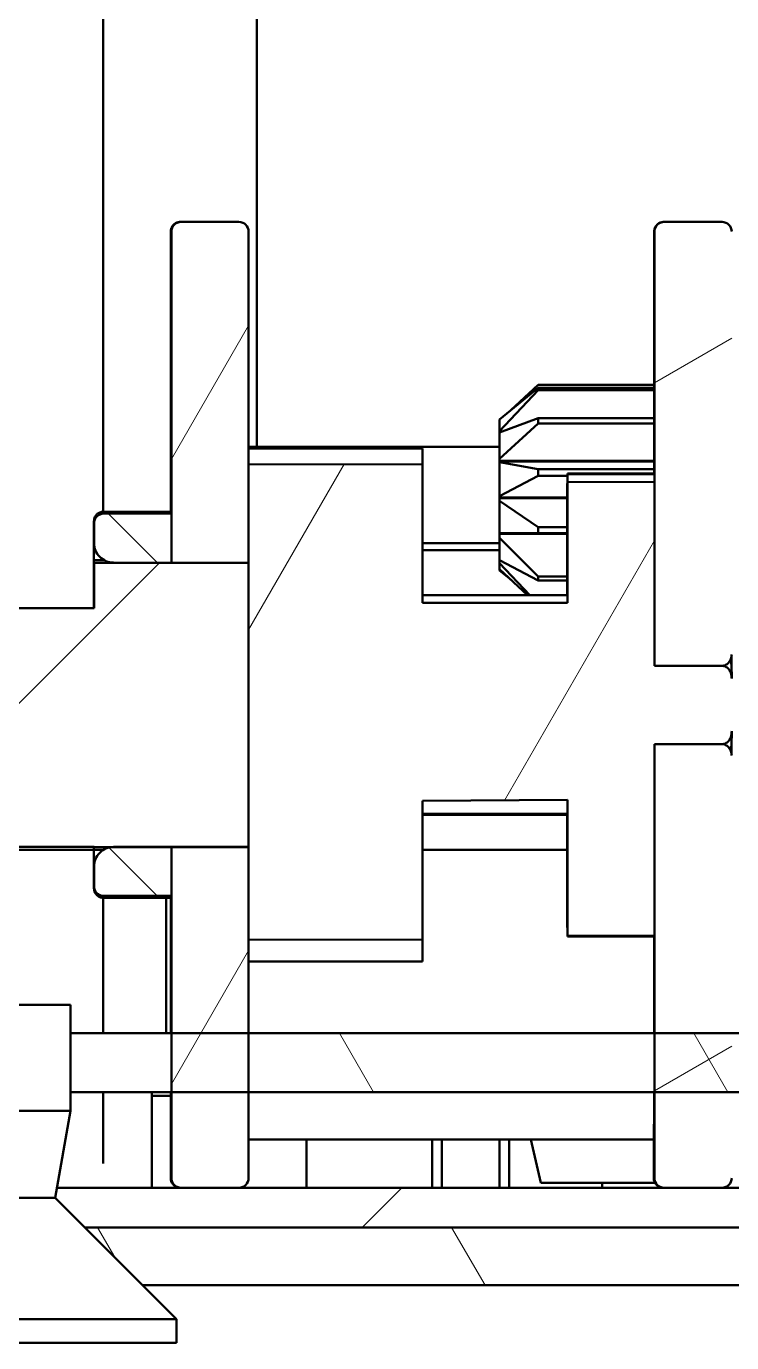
# Model space of a CAD drawing. Header units: millimetres. Extents: x 0 to 586, y -128 to 462.
# Drawn here: x 84.15 to 91.45, y 199.18 to 212.81 of the extents above; entities that cross this region are included whole.
import ezdxf

# ---------------------------------------------------------------- set-up
doc = ezdxf.new("R2010")
doc.units = ezdxf.units.MM
doc.linetypes.add('Сплошная', pattern=[0])
doc.layers.add('Viewport2ForCustomObjects_0', color=7, linetype='Continuous')
doc.layers.add('Видимый контур (ГОСТ)', color=7, linetype='Сплошная', lineweight=50)
doc.layers.add('Штриховка (ГОСТ)', color=7, linetype='Сплошная', lineweight=18)

# ---------------------------------------------------------------- blocks, each defined once
blk = doc.blocks.new('CustomObjectsInViewport2_0')
at = {"layer": 'Видимый контур (ГОСТ)', "ltscale": 1.31579}
for p, q in [((-10096.765, -10052.493), (-10096.765, -10034.741)), ((-10095.175, -10051.82), (-10095.175, -10034.741)), ((-10096.06, -10053.021), (-10096.06, -10049.593)), ((-10095.96, -10049.493), (-10095.967, -10049.493)), ((-10095.96, -10049.493), (-10095.36, -10049.493)), ((-10095.26, -10049.593), (-10095.26, -10053.021)), ((-10091.06, -10054.089), (-10091.06, -10049.593)), ((-10090.96, -10049.493), (-10090.962, -10049.493)), ((-10090.96, -10049.493), (-10090.36, -10049.493)), ((-10096.067, -10049.993), (-10096.067, -10052.493)), ((-10091.062, -10049.993), (-10091.062, -10052.096)), ((-10092.264, -10051.211), (-10092.664, -10051.537)), ((-10092.664, -10051.66), (-10092.264, -10051.235)), ((-10092.547, -10051.442), (-10092.264, -10051.181)), ((-10092.264, -10051.181), (-10091.062, -10051.181)), ((-10092.264, -10051.235), (-10092.264, -10051.211)), ((-10091.062, -10051.211), (-10092.264, -10051.211)), ((-10092.264, -10051.235), (-10091.062, -10051.235)), ((-10092.665, -10051.612), (-10092.664, -10051.55)), ((-10092.665, -10051.612), (-10092.665, -10051.655)), ((-10092.665, -10051.646), (-10092.665, -10051.646)), ((-10092.665, -10051.82), (-10092.665, -10051.646)), ((-10092.665, -10051.658), (-10092.665, -10051.646)), ((-10092.263, -10051.526), (-10092.664, -10051.672)), ((-10092.664, -10051.537), (-10092.664, -10051.66)), ((-10092.664, -10051.537), (-10092.664, -10051.57)), ((-10092.664, -10051.55), (-10092.664, -10051.55)), ((-10092.664, -10051.57), (-10092.664, -10051.55)), ((-10092.664, -10051.947), (-10092.263, -10051.579)), ((-10092.664, -10051.684), (-10092.664, -10051.66)), ((-10092.263, -10051.579), (-10092.263, -10051.526)), ((-10091.062, -10051.526), (-10092.263, -10051.526)), ((-10092.263, -10051.579), (-10091.062, -10051.579)), ((-10092.664, -10051.672), (-10092.664, -10051.947)), ((-10092.664, -10051.672), (-10092.664, -10051.687)), ((-10092.664, -10051.684), (-10092.664, -10051.684)), ((-10095.26, -10051.82), (-10092.664, -10051.82)), ((-10095.26, -10051.838), (-10093.461, -10051.838)), ((-10093.461, -10051.838), (-10093.461, -10052)), ((-10095.26, -10052.004), (-10093.46, -10052)), ((-10095.26, -10056.924), (-10095.26, -10052.004)), ((-10093.46, -10052), (-10093.46, -10053.438)), ((-10092.664, -10051.968), (-10092.664, -10051.947)), ((-10091.062, -10051.968), (-10092.664, -10051.968)), ((-10091.062, -10051.973), (-10092.664, -10051.973)), ((-10092.663, -10051.98), (-10092.664, -10051.973)), ((-10092.263, -10052.054), (-10092.663, -10051.98)), ((-10092.663, -10051.98), (-10092.663, -10052.334)), ((-10092.263, -10052.121), (-10092.263, -10052.054)), ((-10091.062, -10052.054), (-10092.263, -10052.054)), ((-10092.663, -10052.334), (-10092.263, -10052.121)), ((-10092.263, -10052.121), (-10091.961, -10052.121)), ((-10091.961, -10052.55), (-10091.962, -10052.2)), ((-10091.962, -10052.219), (-10091.962, -10052.2)), ((-10091.962, -10052.2), (-10091.961, -10052.2)), ((-10091.961, -10052.096), (-10091.961, -10052.495)), ((-10091.961, -10052.495), (-10091.961, -10052.101)), ((-10091.961, -10052.105), (-10091.961, -10052.101)), ((-10091.961, -10052.101), (-10091.961, -10052.101)), ((-10091.961, -10052.105), (-10091.961, -10052.539)), ((-10091.961, -10052.096), (-10091.96, -10052.105)), ((-10091.06, -10052.096), (-10091.961, -10052.096)), ((-10091.96, -10052.184), (-10091.96, -10052.105)), ((-10091.96, -10052.105), (-10091.06, -10052.105)), ((-10091.96, -10052.184), (-10091.06, -10052.189)), ((-10091.96, -10053.436), (-10091.96, -10052.184)), ((-10091.06, -10052.096), (-10091.06, -10052.105)), ((-10091.06, -10052.105), (-10091.06, -10052.189)), ((-10091.06, -10052.189), (-10091.06, -10054.089)), ((-10092.663, -10052.346), (-10092.663, -10052.334)), ((-10091.962, -10052.219), (-10091.962, -10052.67)), ((-10092.663, -10052.379), (-10092.664, -10052.717)), ((-10091.962, -10052.346), (-10092.663, -10052.346)), ((-10091.962, -10052.352), (-10092.663, -10052.352)), ((-10092.663, -10052.379), (-10092.663, -10052.352)), ((-10092.263, -10052.653), (-10092.663, -10052.379)), ((-10091.962, -10052.69), (-10091.962, -10052.4)), ((-10091.962, -10052.432), (-10091.962, -10052.4)), ((-10091.962, -10052.4), (-10091.962, -10052.4)), ((-10091.962, -10052.432), (-10091.962, -10052.88)), ((-10096.86, -10052.817), (-10096.86, -10052.614)), ((-10096.761, -10052.493), (-10096.061, -10052.493)), ((-10096.76, -10052.513), (-10096.06, -10052.513)), ((-10096.06, -10052.513), (-10096.06, -10053.021)), ((-10092.664, -10052.717), (-10092.263, -10052.717)), ((-10092.664, -10052.717), (-10092.664, -10052.717)), ((-10091.963, -10052.722), (-10092.664, -10052.722)), ((-10092.664, -10052.763), (-10092.664, -10052.722)), ((-10092.263, -10052.717), (-10092.263, -10052.653)), ((-10091.962, -10052.653), (-10092.263, -10052.653)), ((-10092.263, -10052.717), (-10091.963, -10052.717)), ((-10091.962, -10052.908), (-10091.963, -10052.692)), ((-10091.963, -10052.736), (-10091.963, -10052.692)), ((-10091.963, -10052.692), (-10091.962, -10052.692)), ((-10091.963, -10052.736), (-10091.962, -10053.16)), ((-10093.46, -10052.82), (-10092.664, -10052.82)), ((-10092.665, -10052.968), (-10092.665, -10052.82)), ((-10092.263, -10053.163), (-10092.664, -10052.763)), ((-10092.664, -10052.763), (-10092.664, -10052.994)), ((-10096.861, -10052.995), (-10096.758, -10052.995)), ((-10096.86, -10053.022), (-10095.26, -10053.022)), ((-10096.86, -10053.493), (-10096.86, -10053.022)), ((-10096.06, -10053.021), (-10096.66, -10053.02)), ((-10095.26, -10053.021), (-10096.06, -10053.021)), ((-10095.26, -10053.022), (-10095.26, -10055.967)), ((-10092.665, -10052.893), (-10093.46, -10052.893)), ((-10093.46, -10052.893), (-10092.665, -10052.893)), ((-10092.665, -10052.968), (-10092.665, -10052.953)), ((-10092.665, -10052.956), (-10092.665, -10052.979)), ((-10092.665, -10052.968), (-10092.665, -10052.968)), ((-10092.664, -10053.102), (-10092.665, -10052.979)), ((-10092.664, -10052.982), (-10092.664, -10052.994)), ((-10092.664, -10052.985), (-10092.664, -10052.985)), ((-10092.664, -10053.027), (-10092.664, -10052.985)), ((-10092.664, -10052.994), (-10092.263, -10053.207)), ((-10092.35, -10053.356), (-10092.664, -10053.027)), ((-10092.664, -10053.027), (-10092.664, -10053.09)), ((-10092.664, -10053.102), (-10092.664, -10053.069)), ((-10092.664, -10053.069), (-10092.664, -10053.09)), ((-10092.664, -10053.09), (-10092.375, -10053.356)), ((-10092.544, -10053.2), (-10092.664, -10053.102)), ((-10091.962, -10053.196), (-10091.963, -10053.062)), ((-10091.963, -10053.116), (-10091.963, -10053.062)), ((-10091.963, -10053.062), (-10091.962, -10053.062)), ((-10091.963, -10053.116), (-10091.963, -10053.356)), ((-10092.263, -10053.207), (-10092.263, -10053.163)), ((-10091.963, -10053.163), (-10092.263, -10053.163)), ((-10092.263, -10053.207), (-10091.963, -10053.207)), ((-10093.46, -10053.356), (-10091.961, -10053.356)), ((-10091.961, -10053.356), (-10091.961, -10053.436)), ((-10106.86, -10053.493), (-10096.86, -10053.493)), ((-10093.46, -10053.438), (-10091.96, -10053.436)), ((-10090.36, -10054.089), (-10091.06, -10054.089)), ((-10091.06, -10054.089), (-10090.36, -10054.089)), ((-10091.06, -10054.9), (-10090.36, -10054.9)), ((-10091.06, -10059.393), (-10091.06, -10054.9)), ((-10091.06, -10054.9), (-10091.06, -10056.884)), ((-10090.36, -10054.9), (-10091.06, -10054.9)), ((-10091.96, -10055.477), (-10093.46, -10055.487)), ((-10091.96, -10056.884), (-10091.96, -10055.477)), ((-10091.96, -10055.477), (-10091.96, -10055.621)), ((-10093.46, -10055.487), (-10093.46, -10056.927)), ((-10091.96, -10055.621), (-10093.46, -10055.621)), ((-10093.46, -10055.633), (-10091.961, -10055.633)), ((-10091.963, -10055.633), (-10091.963, -10055.889)), ((-10091.961, -10055.633), (-10091.96, -10055.621)), ((-10091.963, -10055.946), (-10091.962, -10055.837)), ((-10091.962, -10055.872), (-10091.963, -10056.266)), ((-10096.861, -10055.993), (-10106.761, -10055.993)), ((-10096.861, -10055.995), (-10096.765, -10055.995)), ((-10096.86, -10055.967), (-10096.86, -10055.965)), ((-10095.26, -10055.967), (-10096.86, -10055.967)), ((-10096.66, -10055.965), (-10096.06, -10055.964)), ((-10096.06, -10055.964), (-10096.06, -10056.472)), ((-10096.06, -10055.964), (-10095.26, -10055.964)), ((-10096.06, -10059.393), (-10096.06, -10055.964)), ((-10095.26, -10055.964), (-10095.26, -10059.393)), ((-10093.46, -10055.993), (-10091.962, -10055.993)), ((-10091.963, -10055.946), (-10091.963, -10055.889)), ((-10091.962, -10055.946), (-10091.963, -10055.946)), ((-10091.962, -10056.314), (-10091.962, -10056.116)), ((-10091.962, -10056.143), (-10091.962, -10056.566)), ((-10096.86, -10056.371), (-10096.86, -10056.168)), ((-10091.962, -10056.314), (-10091.963, -10056.266)), ((-10091.962, -10056.314), (-10091.962, -10056.314)), ((-10091.962, -10056.602), (-10091.962, -10056.324)), ((-10091.962, -10056.342), (-10091.962, -10056.775)), ((-10096.765, -10057.893), (-10096.765, -10056.492)), ((-10096.761, -10056.493), (-10096.061, -10056.493)), ((-10096.06, -10056.472), (-10096.76, -10056.472)), ((-10096.112, -10056.493), (-10096.112, -10057.893)), ((-10096.067, -10056.493), (-10096.067, -10057.893)), ((-10091.962, -10056.798), (-10091.961, -10056.452)), ((-10091.962, -10056.602), (-10091.962, -10056.566)), ((-10091.961, -10056.461), (-10091.961, -10056.884)), ((-10091.961, -10056.494), (-10091.96, -10056.889)), ((-10091.961, -10056.893), (-10091.961, -10056.495)), ((-10091.961, -10056.495), (-10091.961, -10056.495)), ((-10091.962, -10056.602), (-10091.962, -10056.602)), ((-10091.962, -10056.798), (-10091.962, -10056.775)), ((-10091.961, -10056.798), (-10091.962, -10056.798)), ((-10093.46, -10056.927), (-10095.26, -10056.924)), ((-10093.461, -10056.927), (-10093.461, -10057.15)), ((-10091.961, -10056.893), (-10091.961, -10056.884)), ((-10091.061, -10056.893), (-10091.961, -10056.893)), ((-10091.06, -10056.884), (-10091.96, -10056.884)), ((-10091.96, -10056.884), (-10091.96, -10056.889)), ((-10091.96, -10056.889), (-10091.06, -10056.889)), ((-10091.061, -10056.889), (-10091.061, -10056.893)), ((-10091.06, -10056.884), (-10091.06, -10056.889)), ((-10093.461, -10057.15), (-10095.26, -10057.15)), ((-10095.26, -10057.151), (-10093.461, -10057.151)), ((-10093.461, -10057.151), (-10093.461, -10057.15)), ((-10097.105, -10057.598), (-10099.605, -10057.598)), ((-10097.105, -10058.698), (-10097.105, -10057.598)), ((-10097.105, -10057.893), (-10070.75, -10057.893)), ((-10096.262, -10057.893), (-10096.262, -10057.893)), ((-10096.262, -10057.893), (-10096.112, -10057.893)), ((-10070.75, -10058.504), (-10097.105, -10058.504)), ((-10096.765, -10059.244), (-10096.765, -10058.504)), ((-10096.262, -10058.543), (-10096.262, -10058.504)), ((-10096.262, -10058.543), (-10096.262, -10059.493)), ((-10096.262, -10058.543), (-10096.067, -10058.543)), ((-10096.067, -10058.504), (-10096.067, -10058.993)), ((-10097.105, -10058.698), (-10099.605, -10058.698)), ((-10097.261, -10059.598), (-10097.105, -10058.698)), ((-10095.26, -10058.993), (-10091.065, -10058.993)), ((-10094.662, -10059.493), (-10094.662, -10058.993)), ((-10093.362, -10058.993), (-10093.362, -10059.493)), ((-10093.262, -10058.993), (-10093.262, -10059.493)), ((-10092.662, -10059.493), (-10092.662, -10058.993)), ((-10092.562, -10059.493), (-10092.562, -10058.993)), ((-10092.338, -10058.993), (-10092.234, -10059.443)), ((-10097.243, -10059.493), (-10070.639, -10059.493)), ((-10095.36, -10059.493), (-10095.96, -10059.493)), ((-10091.054, -10059.443), (-10092.234, -10059.443)), ((-10091.6, -10059.493), (-10091.6, -10059.443)), ((-10090.36, -10059.493), (-10090.96, -10059.493)), ((-10097.261, -10059.598), (-10099.449, -10059.598)), ((-10097.261, -10059.598), (-10096.005, -10060.854)), ((-10071.05, -10059.904), (-10096.955, -10059.904)), ((-10096.955, -10059.904), (-10071.05, -10059.904)), ((-10071.65, -10060.504), (-10096.355, -10060.504)), ((-10096.005, -10060.854), (-10100.705, -10060.854)), ((-10096.005, -10061.098), (-10096.005, -10060.854)), ((-10096.005, -10061.098), (-10100.705, -10061.098))]:
    blk.add_line(p, q, dxfattribs=at)
at = {"layer": 'Видимый контур (ГОСТ)', "ltscale": 1.31579, "extrusion": (0, 0, -1)}
for centre, radius, start, end in [((10095.96, -10049.593), 0.1, 0, 90), ((10095.36, -10049.593), 0.1, 90, 180), ((10090.96, -10049.593), 0.1, 0, 90), ((10090.36, -10049.593), 0.1, 90, 180), ((10095.912, -10057.893), 0.2, 359.8625, 0), ((10095.96, -10059.393), 0.1, 270, 0), ((10095.36, -10059.393), 0.1, 180, 270), ((10090.96, -10059.393), 0.1, 270, 0), ((10090.36, -10059.393), 0.1, 180, 270)]:
    blk.add_arc(centre, radius, start, end, dxfattribs=at)
at = {"layer": 'Видимый контур (ГОСТ)', "ltscale": 1.31579}
for centre, major_axis, start_param, end_param in [((-10092.664, -10052.32), (0, -0.75), 3.622837, 3.630283), ((-10092.664, -10052.32), (0, 0.75), 6.240831, 6.248277), ((-10092.664, -10052.32), (0, 0.75), 5.717232, 5.724678), ((-10092.664, -10052.32), (0, 0.75), 5.193634, 5.201079), ((-10092.664, -10052.32), (0, 0.75), 4.670035, 4.67748), ((-10091.961, -10054.495), (0, 2), 0.002672, 0.026265), ((-10091.961, -10054.495), (0, 2), 0.212111, 0.235705), ((-10092.664, -10052.32), (0, 0.75), 4.146436, 4.153882), ((-10091.961, -10054.495), (0, -2), 3.563143, 3.586737), ((-10091.961, -10054.495), (0, -2), 3.772583, 3.796176), ((-10096.861, -10054.495), (0, 1.5), 6.091609, 7.122312), ((-10092.664, -10052.32), (0, -0.75), 5.717232, 5.724678), ((-10092.664, -10052.32), (0, 0.75), 3.622837, 3.630283), ((-10092.664, -10052.32), (0, -0.75), 6.240831, 6.248277), ((-10091.961, -10054.495), (0, -2), 3.982022, 4.005616), ((-10091.961, -10054.495), (0, -2), 5.448099, 5.471692), ((-10096.861, -10054.493), (0, -1.5), 0, 0.192944), ((-10096.861, -10054.495), (0, -1.5), 6.229398, 6.474762), ((-10091.961, -10054.495), (0, -2), 5.657538, 5.681132), ((-10091.961, -10054.495), (0, -2), 5.866978, 5.890571), ((-10091.961, -10054.495), (0, -2), 6.076417, 6.100011), ((-10091.961, -10054.495), (0, -2), 0.002672, 0.026265)]:
    blk.add_ellipse(centre, major_axis=major_axis, ratio=0.001122, start_param=start_param, end_param=end_param, dxfattribs=at)
at = {"layer": 'Видимый контур (ГОСТ)', "ltscale": 1.31579, "extrusion": (0, 0, -1)}
for centre, major_axis, start_param, end_param in [((-10092.664, -10052.32), (0, 0.5), 0, 3.141593), ((-10096.061, -10054.493), (0, 2), 0, 0.144766), ((-10095.261, -10054.495), (0, 1.5), 0.186519, 0.192795), ((-10096.061, -10054.493), (0, -2), 6.13842, 6.283185), ((-10091.065, -10057.493), (0, -1.5), 4.30158, 4.982654), ((-10091.065, -10057.493), (0, -1.5), 5.452432, 6.283185)]:
    blk.add_ellipse(centre, major_axis=major_axis, ratio=0.001122, start_param=start_param, end_param=end_param, dxfattribs=at)
at = {"layer": 'Видимый контур (ГОСТ)', "ltscale": 1.31579}
for points, knots in [([(-10096.067, -10049.993), (-10096.067, -10049.949), (-10096.067, -10049.905), (-10096.067, -10049.824), (-10096.067, -10049.786), (-10096.067, -10049.718), (-10096.067, -10049.688), (-10096.067, -10049.639), (-10096.067, -10049.62), (-10096.067, -10049.602), (-10096.067, -10049.598), (-10096.067, -10049.593), (-10096.067, -10049.592), (-10096.067, -10049.59), (-10096.067, -10049.589), (-10096.067, -10049.588), (-10096.067, -10049.588), (-10096.067, -10049.586), (-10096.067, -10049.586), (-10096.067, -10049.584), (-10096.066, -10049.583), (-10096.066, -10049.58), (-10096.066, -10049.578), (-10096.065, -10049.573), (-10096.064, -10049.57), (-10096.062, -10049.56), (-10096.059, -10049.553), (-10096.051, -10049.538), (-10096.045, -10049.529), (-10096.03, -10049.514), (-10096.021, -10049.508), (-10096.002, -10049.498), (-10095.992, -10049.495), (-10095.977, -10049.493), (-10095.972, -10049.493), (-10095.967, -10049.493)], [0, 0, 0, 0, 0.01298031, 0.01298031, 0.0257251, 0.0257251, 0.03848133, 0.03848133, 0.05124879, 0.05124879, 0.05761694, 0.05761694, 0.06083097, 0.06083097, 0.06163406, 0.06163406, 0.06191177, 0.06191177, 0.06223612, 0.06223612, 0.06255936, 0.06255936, 0.06320566, 0.06320566, 0.06408871, 0.06408871, 0.06627114, 0.06627114, 0.06935855, 0.06935855, 0.07254483, 0.07254483, 0.07573114, 0.07573114, 0.07718606, 0.07718606, 0.07718606, 0.07718606]), ([(-10091.062, -10049.993), (-10091.062, -10049.949), (-10091.062, -10049.905), (-10091.062, -10049.824), (-10091.062, -10049.786), (-10091.062, -10049.718), (-10091.062, -10049.688), (-10091.062, -10049.639), (-10091.062, -10049.62), (-10091.062, -10049.602), (-10091.062, -10049.598), (-10091.062, -10049.593), (-10091.062, -10049.592), (-10091.062, -10049.59), (-10091.062, -10049.589), (-10091.062, -10049.588), (-10091.062, -10049.588), (-10091.062, -10049.586), (-10091.062, -10049.586), (-10091.061, -10049.584), (-10091.061, -10049.583), (-10091.061, -10049.58), (-10091.061, -10049.578), (-10091.06, -10049.573), (-10091.059, -10049.57), (-10091.057, -10049.56), (-10091.054, -10049.553), (-10091.046, -10049.538), (-10091.04, -10049.529), (-10091.025, -10049.514), (-10091.016, -10049.508), (-10090.997, -10049.498), (-10090.987, -10049.495), (-10090.972, -10049.493), (-10090.967, -10049.493), (-10090.962, -10049.493)], [0, 0, 0, 0, 0.01298031, 0.01298031, 0.0257251, 0.0257251, 0.03848133, 0.03848133, 0.05124879, 0.05124879, 0.05761694, 0.05761694, 0.06083097, 0.06083097, 0.06163406, 0.06163406, 0.06191177, 0.06191177, 0.06223612, 0.06223612, 0.06255936, 0.06255936, 0.06320566, 0.06320566, 0.06408871, 0.06408871, 0.06627114, 0.06627114, 0.06935855, 0.06935855, 0.07254483, 0.07254483, 0.07573114, 0.07573114, 0.07718606, 0.07718606, 0.07718606, 0.07718606]), ([(-10096.064, -10052.493), (-10096.064, -10052.492), (-10096.064, -10052.491), (-10096.064, -10052.43), (-10096.064, -10052.366), (-10096.064, -10052.239), (-10096.064, -10052.174), (-10096.064, -10052.053), (-10096.064, -10051.994), (-10096.064, -10051.891), (-10096.064, -10051.844), (-10096.064, -10051.77), (-10096.064, -10051.74), (-10096.064, -10051.712), (-10096.064, -10051.704), (-10096.064, -10051.698), (-10096.064, -10051.697), (-10096.064, -10051.696), (-10096.064, -10051.695), (-10096.064, -10051.695)], [0.087803, 0.087803, 0.087803, 0.087803, 0.0880088, 0.0880088, 0.1071164, 0.1071164, 0.1262271, 0.1262271, 0.1453379, 0.1453379, 0.1644459, 0.1644459, 0.1835436, 0.1835436, 0.1929622, 0.1929622, 0.1967566, 0.1967566, 0.1985484, 0.1985484, 0.1985484, 0.1985484]), ([(-10096.065, -10052.493), (-10096.065, -10052.488), (-10096.065, -10052.484), (-10096.065, -10052.44), (-10096.065, -10052.398), (-10096.065, -10052.313), (-10096.065, -10052.27), (-10096.065, -10052.187), (-10096.065, -10052.147), (-10096.065, -10052.074), (-10096.065, -10052.041), (-10096.065, -10051.986), (-10096.064, -10051.964), (-10096.064, -10051.932), (-10096.064, -10051.924), (-10096.064, -10051.918), (-10096.064, -10051.918), (-10096.064, -10051.916), (-10096.064, -10051.916), (-10096.064, -10051.914), (-10096.064, -10051.913), (-10096.064, -10051.912), (-10096.064, -10051.911), (-10096.064, -10051.91)], [0.05937528, 0.05937528, 0.05937528, 0.05937528, 0.06084066, 0.06084066, 0.07359828, 0.07359828, 0.0863516, 0.0863516, 0.0991043, 0.0991043, 0.1118589, 0.1118589, 0.12462114, 0.12462114, 0.13740952, 0.13740952, 0.13834578, 0.13834578, 0.13905523, 0.13905523, 0.13935443, 0.13935443, 0.13960729, 0.13960729, 0.13960729, 0.13960729]), ([(-10096.863, -10053.493), (-10096.863, -10053.464), (-10096.863, -10053.436), (-10096.862, -10053.243), (-10096.862, -10053.094), (-10096.862, -10052.852), (-10096.862, -10052.755), (-10096.861, -10052.657), (-10096.861, -10052.632), (-10096.861, -10052.607), (-10096.861, -10052.601), (-10096.861, -10052.594), (-10096.861, -10052.593), (-10096.861, -10052.589), (-10096.861, -10052.589), (-10096.86, -10052.585), (-10096.86, -10052.584), (-10096.86, -10052.582), (-10096.86, -10052.581), (-10096.86, -10052.578), (-10096.859, -10052.575), (-10096.858, -10052.571), (-10096.858, -10052.569), (-10096.856, -10052.563), (-10096.855, -10052.56), (-10096.852, -10052.55), (-10096.849, -10052.544), (-10096.84, -10052.531), (-10096.834, -10052.523), (-10096.818, -10052.51), (-10096.809, -10052.504), (-10096.79, -10052.496), (-10096.779, -10052.494), (-10096.766, -10052.493), (-10096.763, -10052.493), (-10096.761, -10052.493)], [0.4154088, 0.4154088, 0.4154088, 0.4154088, 0.4253907, 0.4253907, 0.4859415, 0.4859415, 0.546502, 0.546502, 0.5784364, 0.5784364, 0.5939578, 0.5939578, 0.6013989, 0.6013989, 0.6051242, 0.6051242, 0.6058205, 0.6058205, 0.6066054, 0.6066054, 0.6074647, 0.6074647, 0.6081693, 0.6081693, 0.6092681, 0.6092681, 0.6112062, 0.6112062, 0.6140935, 0.6140935, 0.6172615, 0.6172615, 0.6204482, 0.6204482, 0.6212388, 0.6212388, 0.6212388, 0.6212388]), ([(-10096.86, -10052.614), (-10096.86, -10052.602), (-10096.857, -10052.587), (-10096.848, -10052.564), (-10096.84, -10052.552), (-10096.822, -10052.534), (-10096.81, -10052.526), (-10096.787, -10052.516), (-10096.773, -10052.513), (-10096.76, -10052.513)], [-0.01489156, -0.01489156, -0.01489156, -0.01489156, -0.01113325, -0.01113325, -0.00739873, -0.00739873, -0.00368962, -0.00368962, 0, 0, 0, 0]), ([(-10096.86, -10052.817), (-10096.86, -10052.811), (-10096.86, -10052.806), (-10096.861, -10052.801), (-10096.861, -10052.799), (-10096.861, -10052.799), (-10096.861, -10052.799), (-10096.861, -10052.799)], [0.00082809, 0.00082809, 0.00082809, 0.00082809, 0.01276017, 0.01276017, 0.0200278, 0.0200278, 0.02023855, 0.02023855, 0.02023855, 0.02023855]), ([(-10096.66, -10053.02), (-10096.685, -10053.02), (-10096.714, -10053.015), (-10096.759, -10052.995), (-10096.784, -10052.979), (-10096.819, -10052.943), (-10096.836, -10052.918), (-10096.855, -10052.872), (-10096.86, -10052.842), (-10096.86, -10052.817)], [0.0596784, 0.0596784, 0.0596784, 0.0596784, 0.06704222, 0.06704222, 0.07447746, 0.07447746, 0.0819871, 0.0819871, 0.08954163, 0.08954163, 0.08954163, 0.08954163]), ([(-10090.26, -10053.971), (-10090.26, -10053.986), (-10090.264, -10054.004), (-10090.274, -10054.031), (-10090.283, -10054.046), (-10090.301, -10054.066), (-10090.313, -10054.076), (-10090.335, -10054.086), (-10090.349, -10054.089), (-10090.36, -10054.089)], [0.01574615, 0.01574615, 0.01574615, 0.01574615, 0.0202329, 0.0202329, 0.02452807, 0.02452807, 0.02841493, 0.02841493, 0.03190041, 0.03190041, 0.03190041, 0.03190041]), ([(-10090.36, -10054.089), (-10090.349, -10054.089), (-10090.336, -10054.092), (-10090.314, -10054.103), (-10090.302, -10054.112), (-10090.284, -10054.133), (-10090.275, -10054.148), (-10090.264, -10054.181), (-10090.26, -10054.203), (-10090.26, -10054.222)], [0, 0, 0, 0, 0.00340111, 0.00340111, 0.00719587, 0.00719587, 0.01169166, 0.01169166, 0.01743051, 0.01743051, 0.01743051, 0.01743051]), ([(-10090.278, -10054.038), (-10090.272, -10054.047), (-10090.268, -10054.056), (-10090.263, -10054.072), (-10090.262, -10054.077), (-10090.261, -10054.083), (-10090.261, -10054.084), (-10090.261, -10054.086), (-10090.261, -10054.087), (-10090.261, -10054.089), (-10090.261, -10054.089), (-10090.261, -10054.09), (-10090.261, -10054.091), (-10090.261, -10054.092), (-10090.261, -10054.092), (-10090.261, -10054.093), (-10090.261, -10054.094), (-10090.261, -10054.096), (-10090.261, -10054.098), (-10090.261, -10054.109), (-10090.261, -10054.125), (-10090.26, -10054.166), (-10090.26, -10054.192), (-10090.26, -10054.222)], [0.00962322, 0.00962322, 0.00962322, 0.00962322, 0.01280514, 0.01280514, 0.01435757, 0.01435757, 0.01477342, 0.01477342, 0.01506066, 0.01506066, 0.01540655, 0.01540655, 0.0157492, 0.0157492, 0.01633176, 0.01633176, 0.01775843, 0.01775843, 0.02203661, 0.02203661, 0.03502726, 0.03502726, 0.04731899, 0.04731899, 0.04731899, 0.04731899]), ([(-10090.261, -10053.984), (-10090.261, -10053.989), (-10090.261, -10053.994), (-10090.261, -10054.023), (-10090.261, -10054.052), (-10090.261, -10054.085)], [0.04734617, 0.04734617, 0.04734617, 0.04734617, 0.04987758, 0.04987758, 0.06315872, 0.06315872, 0.06315872, 0.06315872]), ([(-10090.26, -10054.767), (-10090.26, -10054.786), (-10090.264, -10054.809), (-10090.275, -10054.841), (-10090.284, -10054.857), (-10090.302, -10054.877), (-10090.314, -10054.887), (-10090.336, -10054.897), (-10090.349, -10054.9), (-10090.36, -10054.9)], [-0.01743051, -0.01743051, -0.01743051, -0.01743051, -0.01169166, -0.01169166, -0.00719587, -0.00719587, -0.00340111, -0.00340111, 0, 0, 0, 0]), ([(-10090.26, -10054.767), (-10090.26, -10054.799), (-10090.26, -10054.826), (-10090.261, -10054.867), (-10090.261, -10054.881), (-10090.261, -10054.891), (-10090.261, -10054.893), (-10090.261, -10054.895), (-10090.261, -10054.896), (-10090.261, -10054.898), (-10090.261, -10054.898), (-10090.261, -10054.899), (-10090.261, -10054.9), (-10090.261, -10054.902), (-10090.261, -10054.902), (-10090.261, -10054.905), (-10090.262, -10054.907), (-10090.262, -10054.912), (-10090.263, -10054.914), (-10090.264, -10054.921), (-10090.266, -10054.927), (-10090.271, -10054.939), (-10090.274, -10054.945), (-10090.278, -10054.951)], [0, 0, 0, 0, 0.01299178, 0.01299178, 0.02576039, 0.02576039, 0.02899261, 0.02899261, 0.03141616, 0.03141616, 0.03178164, 0.03178164, 0.03216701, 0.03216701, 0.03249179, 0.03249179, 0.03314541, 0.03314541, 0.0337878, 0.0337878, 0.03548858, 0.03548858, 0.03769349, 0.03769349, 0.03769349, 0.03769349]), ([(-10090.36, -10054.9), (-10090.349, -10054.9), (-10090.335, -10054.903), (-10090.313, -10054.913), (-10090.301, -10054.923), (-10090.283, -10054.943), (-10090.274, -10054.958), (-10090.264, -10054.986), (-10090.26, -10055.003), (-10090.26, -10055.018)], [0.03189863, 0.03189863, 0.03189863, 0.03189863, 0.03538411, 0.03538411, 0.03927097, 0.03927097, 0.04356614, 0.04356614, 0.0480529, 0.0480529, 0.0480529, 0.0480529]), ([(-10090.261, -10054.905), (-10090.261, -10054.932), (-10090.261, -10054.958), (-10090.261, -10054.989), (-10090.261, -10054.997), (-10090.261, -10055.005)], [0.15305299, 0.15305299, 0.15305299, 0.15305299, 0.16444595, 0.16444595, 0.16886875, 0.16886875, 0.16886875, 0.16886875]), ([(-10096.761, -10056.493), (-10096.772, -10056.493), (-10096.783, -10056.491), (-10096.803, -10056.484), (-10096.812, -10056.479), (-10096.829, -10056.466), (-10096.837, -10056.458), (-10096.846, -10056.445), (-10096.849, -10056.441), (-10096.853, -10056.431), (-10096.855, -10056.427), (-10096.857, -10056.418), (-10096.858, -10056.414), (-10096.859, -10056.409), (-10096.86, -10056.408), (-10096.86, -10056.405), (-10096.86, -10056.404), (-10096.86, -10056.402), (-10096.86, -10056.401), (-10096.861, -10056.399), (-10096.861, -10056.398), (-10096.861, -10056.396), (-10096.861, -10056.395), (-10096.861, -10056.392), (-10096.861, -10056.39), (-10096.861, -10056.378), (-10096.861, -10056.362), (-10096.861, -10056.289), (-10096.862, -10056.202), (-10096.862, -10056.056), (-10096.862, -10056.025), (-10096.862, -10055.992)], [0, 0, 0, 0, 0.00325, 0.00325, 0.0064355, 0.0064355, 0.0096226, 0.0096226, 0.0111923, 0.0111923, 0.0127233, 0.0127233, 0.0139128, 0.0139128, 0.0144831, 0.0144831, 0.0151905, 0.0151905, 0.0159505, 0.0159505, 0.0172555, 0.0172555, 0.0204048, 0.0204048, 0.0298423, 0.0298423, 0.0582237, 0.0582237, 0.1225984, 0.1225984, 0.1384554, 0.1384554, 0.1384554, 0.1384554]), ([(-10096.86, -10056.168), (-10096.86, -10056.143), (-10096.855, -10056.113), (-10096.836, -10056.067), (-10096.819, -10056.042), (-10096.784, -10056.006), (-10096.759, -10055.99), (-10096.714, -10055.97), (-10096.685, -10055.965), (-10096.66, -10055.965)], [0.02981458, 0.02981458, 0.02981458, 0.02981458, 0.03736911, 0.03736911, 0.04487874, 0.04487874, 0.05231398, 0.05231398, 0.0596778, 0.0596778, 0.0596778, 0.0596778]), ([(-10096.861, -10056.186), (-10096.861, -10056.186), (-10096.861, -10056.185), (-10096.861, -10056.182), (-10096.86, -10056.176), (-10096.86, -10056.168)], [0.03658995, 0.03658995, 0.03658995, 0.03658995, 0.0409624, 0.0409624, 0.05599616, 0.05599616, 0.05599616, 0.05599616]), ([(-10096.76, -10056.472), (-10096.773, -10056.472), (-10096.787, -10056.469), (-10096.81, -10056.459), (-10096.822, -10056.451), (-10096.84, -10056.433), (-10096.848, -10056.421), (-10096.857, -10056.398), (-10096.86, -10056.383), (-10096.86, -10056.371)], [0, 0, 0, 0, 0.00368962, 0.00368962, 0.00739873, 0.00739873, 0.01113325, 0.01113325, 0.01489156, 0.01489156, 0.01489156, 0.01489156]), ([(-10096.064, -10057.893), (-10096.064, -10057.777), (-10096.064, -10057.656), (-10096.064, -10057.394), (-10096.064, -10057.251), (-10096.064, -10056.981), (-10096.064, -10056.851), (-10096.064, -10056.647), (-10096.064, -10056.564), (-10096.064, -10056.493)], [0.1948705, 0.1948705, 0.1948705, 0.1948705, 0.2311321, 0.2311321, 0.2733431, 0.2733431, 0.3155548, 0.3155548, 0.3481946, 0.3481946, 0.3481946, 0.3481946]), ([(-10096.065, -10058.81), (-10096.065, -10058.81), (-10096.065, -10058.808), (-10096.065, -10058.799), (-10096.065, -10058.784), (-10096.065, -10058.727), (-10096.065, -10058.671), (-10096.064, -10058.571), (-10096.064, -10058.538), (-10096.064, -10058.504)], [0.03640666, 0.03640666, 0.03640666, 0.03640666, 0.04353199, 0.04353199, 0.06578777, 0.06578777, 0.104806, 0.104806, 0.12077115, 0.12077115, 0.12077115, 0.12077115]), ([(-10095.967, -10059.493), (-10095.978, -10059.493), (-10095.989, -10059.491), (-10096.009, -10059.484), (-10096.019, -10059.479), (-10096.036, -10059.466), (-10096.043, -10059.458), (-10096.055, -10059.441), (-10096.06, -10059.431), (-10096.064, -10059.416), (-10096.065, -10059.41), (-10096.066, -10059.404), (-10096.066, -10059.403), (-10096.067, -10059.401), (-10096.067, -10059.4), (-10096.067, -10059.398), (-10096.067, -10059.398), (-10096.067, -10059.397), (-10096.067, -10059.396), (-10096.067, -10059.395), (-10096.067, -10059.395), (-10096.067, -10059.394), (-10096.067, -10059.393), (-10096.067, -10059.391), (-10096.067, -10059.389), (-10096.067, -10059.378), (-10096.067, -10059.362), (-10096.067, -10059.32), (-10096.067, -10059.292), (-10096.067, -10059.228), (-10096.067, -10059.191), (-10096.067, -10059.113), (-10096.067, -10059.071), (-10096.067, -10059.016), (-10096.067, -10059.004), (-10096.067, -10058.993)], [0, 0, 0, 0, 0.00324856, 0.00324856, 0.00643276, 0.00643276, 0.00961925, 0.00961925, 0.01280514, 0.01280514, 0.01435757, 0.01435757, 0.01477342, 0.01477342, 0.01506066, 0.01506066, 0.01540655, 0.01540655, 0.0157492, 0.0157492, 0.01633176, 0.01633176, 0.01775843, 0.01775843, 0.02203661, 0.02203661, 0.03502726, 0.03502726, 0.04807196, 0.04807196, 0.06084066, 0.06084066, 0.07359828, 0.07359828, 0.07717516, 0.07717516, 0.07717516, 0.07717516]), ([(-10090.967, -10059.493), (-10090.978, -10059.493), (-10090.989, -10059.491), (-10091.009, -10059.484), (-10091.019, -10059.479), (-10091.036, -10059.466), (-10091.043, -10059.458), (-10091.055, -10059.441), (-10091.06, -10059.431), (-10091.064, -10059.416), (-10091.065, -10059.41), (-10091.066, -10059.404), (-10091.066, -10059.403), (-10091.067, -10059.401), (-10091.067, -10059.4), (-10091.067, -10059.398), (-10091.067, -10059.398), (-10091.067, -10059.397), (-10091.067, -10059.396), (-10091.067, -10059.395), (-10091.067, -10059.395), (-10091.067, -10059.394), (-10091.067, -10059.393), (-10091.067, -10059.391), (-10091.067, -10059.389), (-10091.067, -10059.378), (-10091.067, -10059.362), (-10091.067, -10059.32), (-10091.067, -10059.292), (-10091.067, -10059.228), (-10091.067, -10059.191), (-10091.067, -10059.113), (-10091.067, -10059.071), (-10091.067, -10059.016), (-10091.067, -10059.004), (-10091.067, -10058.993)], [0, 0, 0, 0, 0.00324856, 0.00324856, 0.00643276, 0.00643276, 0.00961925, 0.00961925, 0.01280514, 0.01280514, 0.01435757, 0.01435757, 0.01477342, 0.01477342, 0.01506066, 0.01506066, 0.01540655, 0.01540655, 0.0157492, 0.0157492, 0.01633176, 0.01633176, 0.01775843, 0.01775843, 0.02203661, 0.02203661, 0.03502726, 0.03502726, 0.04807196, 0.04807196, 0.06084066, 0.06084066, 0.07359828, 0.07359828, 0.07717516, 0.07717516, 0.07717516, 0.07717516])]:
    blk.add_open_spline(points, degree=3, knots=knots, dxfattribs=at)
blk.add_rational_spline([(-10096.86, -10055.965), (-10101.807, -10055.966), (-10106.76, -10055.967)], [0.999997702764, 0.999991750335, 1], degree=2, dxfattribs=at)
at = {"layer": 'Штриховка (ГОСТ)', "linetype": 'Сплошная', "ltscale": 0.473684}
for p, q in [((-10096.06, -10051.949), (-10095.26, -10050.564)), ((-10091.06, -10051.158), (-10090.26, -10050.696)), ((-10095.26, -10053.716), (-10094.271, -10052.002)), ((-10096.207, -10053.02), (-10096.714, -10052.513)), ((-10092.613, -10055.482), (-10091.06, -10052.792)), ((-10099.126, -10055.965), (-10096.183, -10053.022)), ((-10096.207, -10056.472), (-10096.701, -10055.978)), ((-10096.06, -10058.421), (-10095.26, -10057.036)), ((-10093.967, -10058.504), (-10094.32, -10057.893)), ((-10090.301, -10058.504), (-10090.653, -10057.893)), ((-10091.06, -10058.49), (-10090.26, -10058.029)), ((-10094.085, -10059.904), (-10093.673, -10059.493)), ((-10096.646, -10060.213), (-10096.825, -10059.904)), ((-10092.812, -10060.504), (-10093.159, -10059.904))]:
    blk.add_line(p, q, dxfattribs=at)

msp = doc.modelspace()

# ---------------------------------------------------------------- block references
at = {"layer": 'Viewport2ForCustomObjects_0'}
msp.add_blockref('CustomObjectsInViewport2_0', (10181.707, 10260.274), dxfattribs=at)

doc.saveas('drawing.dxf')
